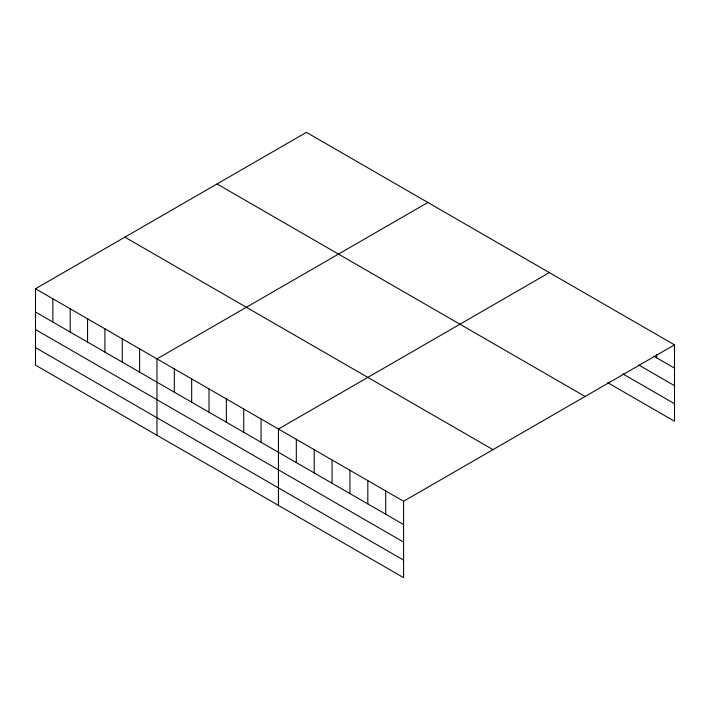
<?xml version="1.0" encoding="UTF-8"?>
<svg xmlns="http://www.w3.org/2000/svg" width="710" height="710" viewBox="0 0 710 710"><rect width="100%" height="100%" fill="white"/><g stroke="black" fill="none" stroke-linecap="round" stroke-linejoin="round"><path stroke-width="1.06" d="M403.582 542.067L403.582 501.269L35.5 288.757L35.5 365.144L403.582 577.647L403.582 542.067L35.5 329.555M607.689 382.672L674.5 421.243L674.5 344.856L306.418 132.353L35.5 288.757M427.881 202.474L156.972 358.887L156.972 435.265M549.354 272.605L278.435 429.017L278.435 505.396M403.582 501.269L674.5 344.856M653.795 356.171L674.5 368.126M638.743 365.011L674.5 385.654M622.75 373.833L674.5 403.715M217.012 183.961L585.102 396.473M124.898 237.149L492.988 449.652M35.5 312.027L403.582 524.539M35.5 347.616L403.582 560.128M656.626 354.476L656.626 357.805M385.707 490.947L385.707 514.217M367.824 480.626L367.824 503.896M349.95 470.304L349.95 493.574M332.067 459.982L332.067 483.253M314.193 449.661L314.193 472.931M296.31 439.339L296.31 462.609M261.085 418.998L261.085 442.268M243.734 408.978L243.734 432.248M226.375 398.967L226.375 422.228M209.024 388.947L209.024 412.208M191.673 378.927L191.673 402.188M174.323 368.907L174.323 392.168M139.613 348.867L139.613 372.138M122.262 338.856L122.262 362.118M104.911 328.836L104.911 352.098M87.561 318.817L87.561 342.078M70.201 308.797L70.201 332.058M52.851 298.777L52.851 322.047"/></g></svg>
